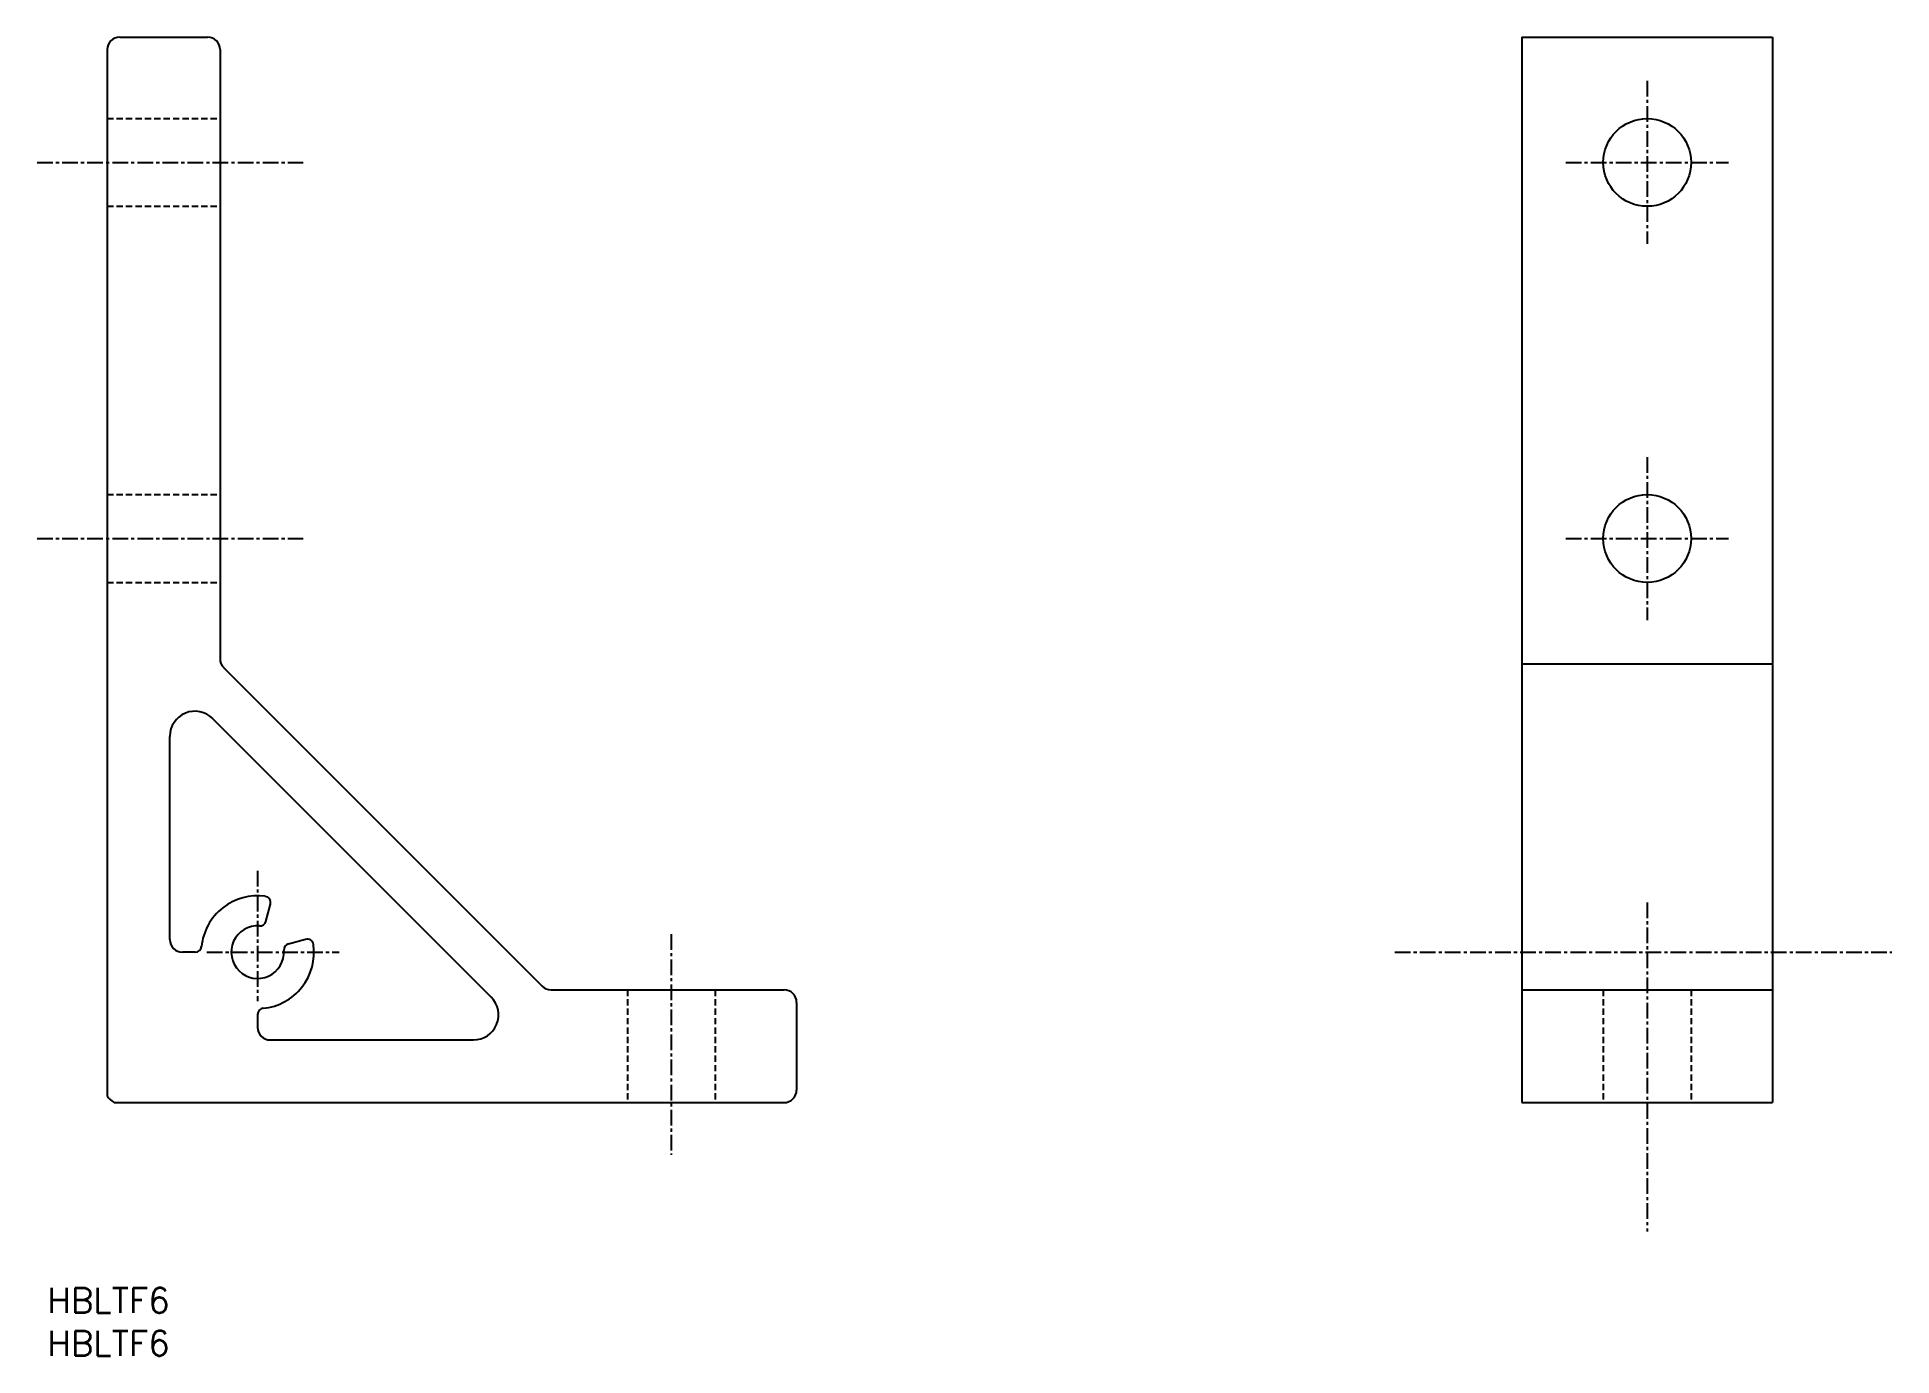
# Model space of a CAD drawing. Extents: x -18 to 130, y -32 to 73.
import ezdxf

# ---------------------------------------------------------------- set-up
doc = ezdxf.new("R2010")
doc.units = 0
doc.linetypes.add('CENTER', pattern=[2, 1.25, -0.25, 0.25, -0.25])
doc.linetypes.add('DASHED', pattern=[0.75, 0.5, -0.25])
doc.layers.get('0').update_dxf_attribs({"linetype": 'CONTINUOUS'})
doc.layers.add('CENTER', color=1, linetype='CENTER')
doc.styles.get("Standard").update_dxf_attribs({"font": 'txt.shx', "bigfont": 'bigfont.shx'})

msp = doc.modelspace()

# ---------------------------------------------------------------- linework, layer by layer
at = {"color": 7, "linetype": 'CONTINUOUS'}
for p, q in [((-11, 73), (-4, 73)), ((100.85, 73), (100.85, -12)), ((100.85, 73), (120.85, 73)), ((120.85, 73), (120.85, -12)), ((-12, 72), (-12, -11.45)), ((-3, 72), (-3, 23.41)), ((-2.71, 22.71), (22.71, -2.71)), ((100.85, 23), (120.85, 23)), ((-3.59, 18.64), (18.64, -3.59)), ((-7, 1), (-7, 17.22)), ((0.66, 2.46), (1.03, 3.83)), ((-4.97, 0), (-6, 0)), ((2.46, 0.66), (3.83, 1.03)), ((23.41, -3), (42, -3)), ((43, -4), (43, -11)), ((100.85, -3), (120.85, -3)), ((0, -4.97), (0, -6)), ((1, -7), (17.22, -7)), ((-11.45, -12), (42, -12)), ((100.85, -12), (120.85, -12))]:
    msp.add_line(p, q, dxfattribs=at)
at = {"color": 3, "linetype": 'DASHED'}
for p, q in [((-12, 66.5), (-3, 66.5)), ((-12, 59.5), (-3, 59.5)), ((-12, 36.5), (-3, 36.5)), ((-12, 29.5), (-3, 29.5)), ((29.5, -3), (29.5, -12)), ((29.5, -3), (29.5, -12)), ((36.5, -3), (36.5, -12)), ((36.5, -3), (36.5, -12)), ((107.35, -3), (107.35, -12)), ((114.35, -3), (114.35, -12))]:
    msp.add_line(p, q, dxfattribs=at)
at = {"color": 7, "linetype": 'CONTINUOUS'}
for centre in [(110.85, 63), (110.85, 33)]:
    msp.add_circle(centre, 3.5, dxfattribs=at)
for centre, radius, start, end in [((-11, 72), 1, 90, 180), ((-4, 72), 1, 0, 90), ((-2, 23.41), 1, 180, 225), ((-5, 17.22), 2, 45, 180), ((0, 0), 4.5, 82.1805, 174.2608), ((0.54, 3.96), 0.5, 345, 82.1805), ((0, 0), 2.1, 86.087, 3.9124), ((0.18, 2.59), 0.5, 266.087, 345), ((-6, 1), 1, 180, 270), ((-4.97, 0.5), 0.5, 270, 354.2608), ((0, 0), 4.5, 275.7392, 7.8193), ((2.59, 0.18), 0.5, 105, 183.9124), ((3.96, 0.54), 0.5, 7.8192, 105), ((23.41, -2), 1, 225, 270), ((17.22, -5), 2, 270, 45), ((42, -4), 1, 0, 90), ((0.5, -4.97), 0.5, 95.7392, 180), ((1, -6), 1, 180, 270), ((-10.7, -10.7), 1.5, 209.9264, 240.0736), ((42, -11), 1, 270, 0)]:
    msp.add_arc(centre, radius, start, end, dxfattribs=at)
at = {"layer": 'CENTER', "color": 1, "linetype": 'CENTER'}
for p, q in [((110.85, 69.5), (110.85, 56.5)), ((-17.59, 63), (3.64, 63)), ((104.35, 63), (117.35, 63)), ((110.85, 39.5), (110.85, 26.5)), ((-17.59, 33), (3.64, 33)), ((104.35, 33), (117.35, 33)), ((0, 6.5), (0, -3.91)), ((110.85, 3.97), (110.85, -22.28)), ((-4.05, 0), (6.5, 0)), ((33, 1.43), (33, -16.16)), ((33, 1.43), (33, -16.16)), ((90.72, 0), (130.37, 0))]:
    msp.add_line(p, q, dxfattribs=at)

# ---------------------------------------------------------------- texts
at = {"color": 7, "linetype": 'CONTINUOUS'}
for p in [(-16.79, -28.78), (-16.79, -32.2)]:
    msp.add_text('HBLTF6', height=2, dxfattribs=at).set_placement(p)

doc.saveas('drawing.dxf')
